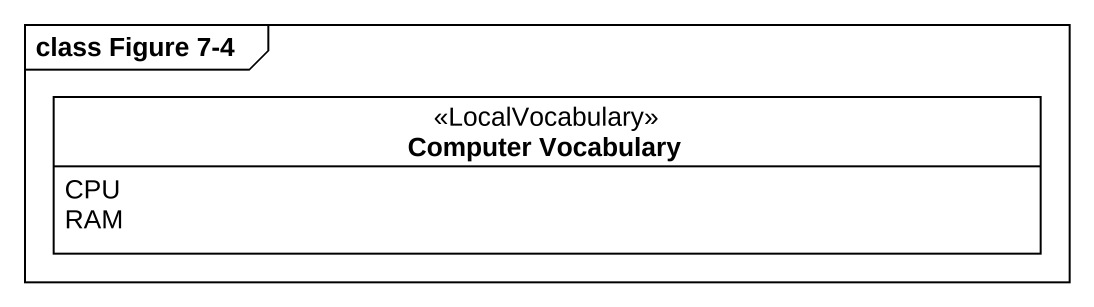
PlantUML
@startuml
mainframe class Figure 7-4
hide circle
hide empty members
enum "Computer Vocabulary" as Computer_Vocabulary <<LocalVocabulary>> {
  CPU
  RAM
}
@enduml
